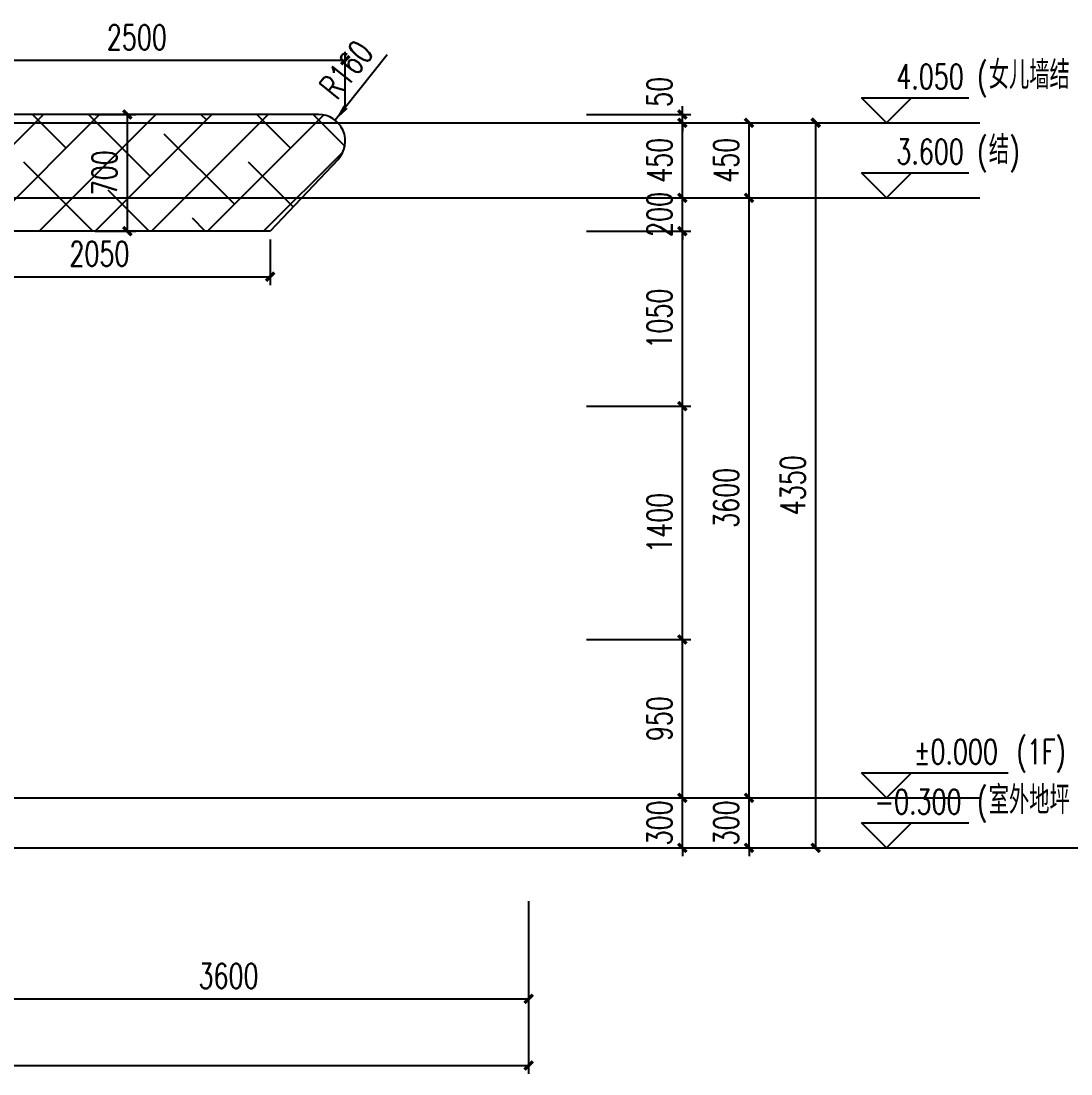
# Model space of a CAD drawing. Extents: x -2377130 to 293730, y -2 to 754590.
# Drawn here: x -2211601 to -2205303, y 515582 to 521898 of the extents above; entities that cross this region are included whole.
import ezdxf

# ---------------------------------------------------------------- set-up
doc = ezdxf.new("R2010")
doc.units = 0
doc.header["$LTSCALE"] = 1000
doc.header["$MEASUREMENT"] = 0
doc.linetypes.add('DOTE', pattern=[2.42, 2, -0.2, 0.02, -0.2])
doc.layers.get('Defpoints').update_dxf_attribs({"color": 210})
for name, color, linetype in [('A-AXIS-D', 1, 'Continuous'), ('A-AXIS-DOTE', 14, 'DOTE'), ('A-AXIS-DP', 126, 'Continuous'), ('A-AXIS-ELEV', 4, 'Continuous'), ('A-HATCH-2', 251, 'Continuous'), ('A-SFCE', 30, 'Continuous'), ('PUB_TEXT', 7, 'Continuous'), ('建-尺寸', 3, 'Continuous')]:
    doc.layers.add(name, color=color, linetype=linetype)
doc.styles.add('_TCH_DIM', font='SIMPLEX', dxfattribs={"bigfont": 'GBCBIG'})
doc.styles.add('_TCH_DIM_T3', font='SIMPLEX', dxfattribs={"width": 0.705882, "bigfont": 'GBCBIG'})
doc.styles.add('A-DIM', font='SIMPLEX', dxfattribs={"bigfont": 'GBCBIG'})
doc.dimstyles.new('_TCH_ARCH&&50', dxfattribs={"dimtxt": 148.75, "dimasz": 50, "dimexe": 50, "dimexo": 50, "dimgap": 63.125, "dimtad": 1, "dimdec": 0, "dimzin": 0, "dimdsep": 46, "dimtxsty": '_TCH_DIM_T3', "dimblk": 'ARCHTICK', "dimcen": 0.09, "dimclrt": 7, "dimazin": 2, "dimtfac": 1, "dimtdec": 0, "dimtix": 1, "dimtmove": 2, "dimatfit": 3, "dimfxl": 0, "dimtolj": 1, "dimtzin": 0, "dimarcsym": 0})

# ---------------------------------------------------------------- blocks, each defined once
blk = doc.blocks.new('_ArchTick')
at = {"color": 0, "linetype": 'ByBlock', "const_width": 0.4}
blk.add_lwpolyline([(-0.5, -0.5), (0.5, 0.5)], dxfattribs=at)
blk = doc.blocks.new('*D2087')
at = {"layer": 'A-AXIS-DP', "color": 0, "lineweight": -2}
for p, q in [((-2212156.7, 520587.5), (-2212156.7, 520314)), ((-2210106.7, 520587.5), (-2210106.7, 520314)), ((-2212156.7, 520364), (-2210106.7, 520364))]:
    blk.add_line(p, q, dxfattribs=at)
at = {"layer": 'Defpoints', "color": 0}
for p in [(-2212156.7, 520637.5), (-2210106.7, 520637.5), (-2210106.7, 520364)]:
    blk.add_point(p, dxfattribs=at)
at = {"layer": 'A-AXIS-DP', "color": 0, "lineweight": -2, "xscale": 50, "yscale": 50, "zscale": 50, "rotation": 180}
blk.add_blockref('_ArchTick', (-2212156.7, 520364), dxfattribs=at)
at = {"layer": 'A-AXIS-DP', "color": 0, "lineweight": -2, "xscale": 50, "yscale": 50, "zscale": 50}
blk.add_blockref('_ArchTick', (-2210106.7, 520364), dxfattribs=at)
at = {"layer": 'A-AXIS-DP', "color": 7, "insert": (-2211131.7, 520501.5), "char_height": 148.75, "attachment_point": 5, "style": '_TCH_DIM_T3'}
blk.add_mtext('\\A1;2050', dxfattribs=at)
blk = doc.blocks.new('*D2070')
at = {"layer": 'A-AXIS-DP', "color": 0, "lineweight": -2}
for p, q in [((-2211156.7, 521337.5), (-2210913.7, 521337.5)), ((-2210963.7, 520637.5), (-2210963.7, 521337.5)), ((-2211156.7, 520637.5), (-2210913.7, 520637.5))]:
    blk.add_line(p, q, dxfattribs=at)
at = {"layer": 'Defpoints', "color": 0}
for p in [(-2211206.7, 521337.5), (-2210963.7, 521337.5), (-2211206.7, 520637.5)]:
    blk.add_point(p, dxfattribs=at)
at = {"layer": 'A-AXIS-DP', "color": 0, "lineweight": -2, "xscale": 50, "yscale": 50, "zscale": 50}
for p, rotation in [((-2210963.7, 521337.5), 90), ((-2210963.7, 520637.5), 270)]:
    blk.add_blockref('_ArchTick', p, dxfattribs=dict(at, rotation=rotation))
at = {"layer": 'A-AXIS-DP', "color": 7, "insert": (-2211101.2, 520987.5), "char_height": 148.75, "attachment_point": 5, "rotation": 90, "style": '_TCH_DIM_T3'}
blk.add_mtext('\\A1;700', dxfattribs=at)
blk = doc.blocks.new('*D2069')
at = {"layer": 'A-AXIS-DP', "color": 0, "lineweight": -2}
for p, q in [((-2212156.7, 521387.5), (-2212156.7, 521712.5)), ((-2209656.5, 521387.5), (-2209656.5, 521712.5)), ((-2212156.7, 521662.5), (-2209656.5, 521662.5))]:
    blk.add_line(p, q, dxfattribs=at)
at = {"layer": 'Defpoints', "color": 0}
for p in [(-2209656.5, 521662.5), (-2212156.7, 521337.5), (-2209656.5, 521337.5)]:
    blk.add_point(p, dxfattribs=at)
at = {"layer": 'A-AXIS-DP', "color": 0, "lineweight": -2, "xscale": 50, "yscale": 50, "zscale": 50, "rotation": 180}
blk.add_blockref('_ArchTick', (-2212156.7, 521662.5), dxfattribs=at)
at = {"layer": 'A-AXIS-DP', "color": 0, "lineweight": -2, "xscale": 50, "yscale": 50, "zscale": 50}
blk.add_blockref('_ArchTick', (-2209656.5, 521662.5), dxfattribs=at)
at = {"layer": 'A-AXIS-DP', "color": 7, "insert": (-2210906.6, 521800), "char_height": 148.75, "attachment_point": 5, "style": '_TCH_DIM_T3'}
blk.add_mtext('\\A1;2500', dxfattribs=at)
blk = doc.blocks.new('*D2043')
at = {"layer": 'A-AXIS-DP', "color": 0, "lineweight": -2}
for p, q in [((-2208210, 521337.5), (-2207584.2, 521337.5)), ((-2207634.2, 521337.5), (-2207634.2, 521387.5)), ((-2207634.2, 521287.5), (-2207634.2, 521337.5)), ((-2208210, 521287.5), (-2207584.2, 521287.5)), ((-2207634.2, 521287.5), (-2207634.2, 521237.5))]:
    blk.add_line(p, q, dxfattribs=at)
at = {"layer": 'Defpoints', "color": 0}
for p in [(-2208260, 521337.5), (-2207634.2, 521337.5), (-2208260, 521287.5)]:
    blk.add_point(p, dxfattribs=at)
at = {"layer": 'A-AXIS-DP', "color": 0, "lineweight": -2, "xscale": 50, "yscale": 50, "zscale": 50}
for p, rotation in [((-2207634.2, 521337.5), 270), ((-2207634.2, 521287.5), 90)]:
    blk.add_blockref('_ArchTick', p, dxfattribs=dict(at, rotation=rotation))
at = {"layer": 'A-AXIS-DP', "color": 7, "insert": (-2207771.7, 521472.5), "char_height": 148.75, "attachment_point": 5, "rotation": 90, "style": '_TCH_DIM_T3'}
blk.add_mtext('\\A1;50', dxfattribs=at)
blk = doc.blocks.new('*D2042')
at = {"layer": 'A-AXIS-DP', "color": 0, "lineweight": -2}
for p, q in [((-2208210, 521287.5), (-2207584.2, 521287.5)), ((-2207634.2, 520837.5), (-2207634.2, 521287.5)), ((-2208210, 520837.5), (-2207584.2, 520837.5))]:
    blk.add_line(p, q, dxfattribs=at)
at = {"layer": 'Defpoints', "color": 0}
for p in [(-2208260, 521287.5), (-2207634.2, 521287.5), (-2208260, 520837.5)]:
    blk.add_point(p, dxfattribs=at)
at = {"layer": 'A-AXIS-DP', "color": 0, "lineweight": -2, "xscale": 50, "yscale": 50, "zscale": 50}
for p, rotation in [((-2207634.2, 521287.5), 90), ((-2207634.2, 520837.5), 270)]:
    blk.add_blockref('_ArchTick', p, dxfattribs=dict(at, rotation=rotation))
at = {"layer": 'A-AXIS-DP', "color": 7, "insert": (-2207771.7, 521062.5), "char_height": 148.75, "attachment_point": 5, "rotation": 90, "style": '_TCH_DIM_T3'}
blk.add_mtext('\\A1;450', dxfattribs=at)
blk = doc.blocks.new('*D2041')
at = {"layer": 'A-AXIS-DP', "color": 0, "lineweight": -2}
for p, q in [((-2207634.2, 520837.5), (-2207634.2, 520887.5)), ((-2208210, 520837.5), (-2207584.2, 520837.5)), ((-2207634.2, 520637.5), (-2207634.2, 520837.5)), ((-2208210, 520637.5), (-2207584.2, 520637.5)), ((-2207634.2, 520637.5), (-2207634.2, 520587.5))]:
    blk.add_line(p, q, dxfattribs=at)
at = {"layer": 'Defpoints', "color": 0}
for p in [(-2208260, 520837.5), (-2207634.2, 520837.5), (-2208260, 520637.5)]:
    blk.add_point(p, dxfattribs=at)
at = {"layer": 'A-AXIS-DP', "color": 0, "lineweight": -2, "xscale": 50, "yscale": 50, "zscale": 50}
for p, rotation in [((-2207634.2, 520837.5), 270), ((-2207634.2, 520637.5), 90)]:
    blk.add_blockref('_ArchTick', p, dxfattribs=dict(at, rotation=rotation))
at = {"layer": 'A-AXIS-DP', "color": 7, "insert": (-2207771.7, 520737.5), "char_height": 148.75, "attachment_point": 5, "rotation": 90, "style": '_TCH_DIM_T3'}
blk.add_mtext('\\A1;200', dxfattribs=at)
blk = doc.blocks.new('*D2040')
at = {"layer": 'A-AXIS-DP', "color": 0, "lineweight": -2}
for p, q in [((-2208210, 520637.5), (-2207584.2, 520637.5)), ((-2207634.2, 519587.5), (-2207634.2, 520637.5)), ((-2208210, 519587.5), (-2207584.2, 519587.5))]:
    blk.add_line(p, q, dxfattribs=at)
at = {"layer": 'Defpoints', "color": 0}
for p in [(-2208260, 520637.5), (-2207634.2, 520637.5), (-2208260, 519587.5)]:
    blk.add_point(p, dxfattribs=at)
at = {"layer": 'A-AXIS-DP', "color": 0, "lineweight": -2, "xscale": 50, "yscale": 50, "zscale": 50}
for p, rotation in [((-2207634.2, 520637.5), 90), ((-2207634.2, 519587.5), 270)]:
    blk.add_blockref('_ArchTick', p, dxfattribs=dict(at, rotation=rotation))
at = {"layer": 'A-AXIS-DP', "color": 7, "insert": (-2207771.7, 520112.5), "char_height": 148.75, "attachment_point": 5, "rotation": 90, "style": '_TCH_DIM_T3'}
blk.add_mtext('\\A1;1050', dxfattribs=at)
blk = doc.blocks.new('*D2039')
at = {"layer": 'A-AXIS-DP', "color": 0, "lineweight": -2}
for p, q in [((-2208210, 519587.5), (-2207584.2, 519587.5)), ((-2207634.2, 518187.5), (-2207634.2, 519587.5)), ((-2208210, 518187.5), (-2207584.2, 518187.5))]:
    blk.add_line(p, q, dxfattribs=at)
at = {"layer": 'Defpoints', "color": 0}
for p in [(-2208260, 519587.5), (-2207634.2, 519587.5), (-2208260, 518187.5)]:
    blk.add_point(p, dxfattribs=at)
at = {"layer": 'A-AXIS-DP', "color": 0, "lineweight": -2, "xscale": 50, "yscale": 50, "zscale": 50}
for p, rotation in [((-2207634.2, 519587.5), 90), ((-2207634.2, 518187.5), 270)]:
    blk.add_blockref('_ArchTick', p, dxfattribs=dict(at, rotation=rotation))
at = {"layer": 'A-AXIS-DP', "color": 7, "insert": (-2207771.7, 518887.5), "char_height": 148.75, "attachment_point": 5, "rotation": 90, "style": '_TCH_DIM_T3'}
blk.add_mtext('\\A1;1400', dxfattribs=at)
blk = doc.blocks.new('*D2038')
at = {"layer": 'A-AXIS-DP', "color": 0, "lineweight": -2}
for p, q in [((-2208210, 518187.5), (-2207584.2, 518187.5)), ((-2207634.2, 517237.5), (-2207634.2, 518187.5)), ((-2208210, 517237.5), (-2207584.2, 517237.5))]:
    blk.add_line(p, q, dxfattribs=at)
at = {"layer": 'Defpoints', "color": 0}
for p in [(-2208260, 518187.5), (-2207634.2, 518187.5), (-2208260, 517237.5)]:
    blk.add_point(p, dxfattribs=at)
at = {"layer": 'A-AXIS-DP', "color": 0, "lineweight": -2, "xscale": 50, "yscale": 50, "zscale": 50}
for p, rotation in [((-2207634.2, 518187.5), 90), ((-2207634.2, 517237.5), 270)]:
    blk.add_blockref('_ArchTick', p, dxfattribs=dict(at, rotation=rotation))
at = {"layer": 'A-AXIS-DP', "color": 7, "insert": (-2207771.7, 517712.5), "char_height": 148.75, "attachment_point": 5, "rotation": 90, "style": '_TCH_DIM_T3'}
blk.add_mtext('\\A1;950', dxfattribs=at)
blk = doc.blocks.new('*D2037')
at = {"layer": 'A-AXIS-DP', "color": 0, "lineweight": -2}
for p, q in [((-2207634.2, 517237.5), (-2207634.2, 517287.5)), ((-2208210, 517237.5), (-2207584.2, 517237.5)), ((-2207634.2, 516937.5), (-2207634.2, 517237.5)), ((-2208210, 516937.5), (-2207584.2, 516937.5)), ((-2207634.2, 516937.5), (-2207634.2, 516887.5))]:
    blk.add_line(p, q, dxfattribs=at)
at = {"layer": 'Defpoints', "color": 0}
for p in [(-2208260, 517237.5), (-2207634.2, 517237.5), (-2208260, 516937.5)]:
    blk.add_point(p, dxfattribs=at)
at = {"layer": 'A-AXIS-DP', "color": 0, "lineweight": -2, "xscale": 50, "yscale": 50, "zscale": 50}
for p, rotation in [((-2207634.2, 517237.5), 270), ((-2207634.2, 516937.5), 90)]:
    blk.add_blockref('_ArchTick', p, dxfattribs=dict(at, rotation=rotation))
at = {"layer": 'A-AXIS-DP', "color": 7, "insert": (-2207771.7, 517087.5), "char_height": 148.75, "attachment_point": 5, "rotation": 90, "style": '_TCH_DIM_T3'}
blk.add_mtext('\\A1;300', dxfattribs=at)
blk = doc.blocks.new('*D2036')
at = {"layer": 'A-AXIS-D', "color": 0, "lineweight": -2}
for p, q in [((-2207220, 521287.5), (-2206784.2, 521287.5)), ((-2206834.2, 516937.5), (-2206834.2, 521287.5)), ((-2207220, 516937.5), (-2206784.2, 516937.5))]:
    blk.add_line(p, q, dxfattribs=at)
at = {"layer": 'Defpoints', "color": 0}
for p in [(-2207270, 521287.5), (-2206834.2, 521287.5), (-2207270, 516937.5)]:
    blk.add_point(p, dxfattribs=at)
at = {"layer": 'A-AXIS-D', "color": 0, "lineweight": -2, "xscale": 50, "yscale": 50, "zscale": 50}
for p, rotation in [((-2206834.2, 521287.5), 90), ((-2206834.2, 516937.5), 270)]:
    blk.add_blockref('_ArchTick', p, dxfattribs=dict(at, rotation=rotation))
at = {"layer": 'A-AXIS-D', "color": 7, "insert": (-2206971.7, 519112.5), "char_height": 148.75, "attachment_point": 5, "rotation": 90, "style": '_TCH_DIM_T3'}
blk.add_mtext('\\A1;4350', dxfattribs=at)
blk = doc.blocks.new('*D2035')
at = {"layer": 'A-AXIS-D', "color": 0, "lineweight": -2}
for p, q in [((-2207620, 521287.5), (-2207184.2, 521287.5)), ((-2207234.2, 520837.5), (-2207234.2, 521287.5)), ((-2207620, 520837.5), (-2207184.2, 520837.5))]:
    blk.add_line(p, q, dxfattribs=at)
at = {"layer": 'Defpoints', "color": 0}
for p in [(-2207670, 521287.5), (-2207234.2, 521287.5), (-2207670, 520837.5)]:
    blk.add_point(p, dxfattribs=at)
at = {"layer": 'A-AXIS-D', "color": 0, "lineweight": -2, "xscale": 50, "yscale": 50, "zscale": 50}
for p, rotation in [((-2207234.2, 521287.5), 90), ((-2207234.2, 520837.5), 270)]:
    blk.add_blockref('_ArchTick', p, dxfattribs=dict(at, rotation=rotation))
at = {"layer": 'A-AXIS-D', "color": 7, "insert": (-2207371.7, 521062.5), "char_height": 148.75, "attachment_point": 5, "rotation": 90, "style": '_TCH_DIM_T3'}
blk.add_mtext('\\A1;450', dxfattribs=at)
blk = doc.blocks.new('*D2034')
at = {"layer": 'A-AXIS-D', "color": 0, "lineweight": -2}
for p, q in [((-2207620, 520837.5), (-2207184.2, 520837.5)), ((-2207234.2, 517237.5), (-2207234.2, 520837.5)), ((-2207620, 517237.5), (-2207184.2, 517237.5))]:
    blk.add_line(p, q, dxfattribs=at)
at = {"layer": 'Defpoints', "color": 0}
for p in [(-2207670, 520837.5), (-2207234.2, 520837.5), (-2207670, 517237.5)]:
    blk.add_point(p, dxfattribs=at)
at = {"layer": 'A-AXIS-D', "color": 0, "lineweight": -2, "xscale": 50, "yscale": 50, "zscale": 50}
for p, rotation in [((-2207234.2, 520837.5), 90), ((-2207234.2, 517237.5), 270)]:
    blk.add_blockref('_ArchTick', p, dxfattribs=dict(at, rotation=rotation))
at = {"layer": 'A-AXIS-D', "color": 7, "insert": (-2207371.7, 519037.5), "char_height": 148.75, "attachment_point": 5, "rotation": 90, "style": '_TCH_DIM_T3'}
blk.add_mtext('\\A1;3600', dxfattribs=at)
blk = doc.blocks.new('*D2033')
at = {"layer": 'A-AXIS-D', "color": 0, "lineweight": -2}
for p, q in [((-2207234.2, 517237.5), (-2207234.2, 517287.5)), ((-2207620, 517237.5), (-2207184.2, 517237.5)), ((-2207234.2, 516937.5), (-2207234.2, 517237.5)), ((-2207620, 516937.5), (-2207184.2, 516937.5)), ((-2207234.2, 516937.5), (-2207234.2, 516887.5))]:
    blk.add_line(p, q, dxfattribs=at)
at = {"layer": 'Defpoints', "color": 0}
for p in [(-2207670, 517237.5), (-2207234.2, 517237.5), (-2207670, 516937.5)]:
    blk.add_point(p, dxfattribs=at)
at = {"layer": 'A-AXIS-D', "color": 0, "lineweight": -2, "xscale": 50, "yscale": 50, "zscale": 50}
for p, rotation in [((-2207234.2, 517237.5), 270), ((-2207234.2, 516937.5), 90)]:
    blk.add_blockref('_ArchTick', p, dxfattribs=dict(at, rotation=rotation))
at = {"layer": 'A-AXIS-D', "color": 7, "insert": (-2207371.7, 517087.5), "char_height": 148.75, "attachment_point": 5, "rotation": 90, "style": '_TCH_DIM_T3'}
blk.add_mtext('\\A1;300', dxfattribs=at)
blk = doc.blocks.new('*D2027')
at = {"layer": 'A-AXIS-D', "color": 0, "lineweight": -2}
for p, q in [((-2222806.7, 516617.5), (-2222806.7, 515581.5)), ((-2208556.5, 516617.5), (-2208556.5, 515581.5)), ((-2222806.7, 515631.5), (-2208556.5, 515631.5))]:
    blk.add_line(p, q, dxfattribs=at)
at = {"layer": 'Defpoints', "color": 0}
for p in [(-2222806.7, 516667.5), (-2208556.5, 516667.5), (-2208556.5, 515631.5)]:
    blk.add_point(p, dxfattribs=at)
at = {"layer": 'A-AXIS-D', "color": 0, "lineweight": -2, "xscale": 50, "yscale": 50, "zscale": 50, "rotation": 180}
blk.add_blockref('_ArchTick', (-2222806.7, 515631.5), dxfattribs=at)
at = {"layer": 'A-AXIS-D', "color": 0, "lineweight": -2, "xscale": 50, "yscale": 50, "zscale": 50}
blk.add_blockref('_ArchTick', (-2208556.5, 515631.5), dxfattribs=at)
at = {"layer": 'A-AXIS-D', "color": 7, "insert": (-2215681.6, 515769), "char_height": 148.75, "attachment_point": 5, "style": '_TCH_DIM_T3'}
blk.add_mtext('\\A1;14250', dxfattribs=at)
blk = doc.blocks.new('*D2023')
at = {"layer": 'A-AXIS-D', "color": 0, "lineweight": -2}
for p, q in [((-2212156.7, 516617.5), (-2212156.7, 515981.5)), ((-2208556.5, 516617.5), (-2208556.5, 515981.5)), ((-2212156.7, 516031.5), (-2208556.5, 516031.5))]:
    blk.add_line(p, q, dxfattribs=at)
at = {"layer": 'Defpoints', "color": 0}
for p in [(-2212156.7, 516667.5), (-2208556.5, 516667.5), (-2208556.5, 516031.5)]:
    blk.add_point(p, dxfattribs=at)
at = {"layer": 'A-AXIS-D', "color": 0, "lineweight": -2, "xscale": 50, "yscale": 50, "zscale": 50, "rotation": 180}
blk.add_blockref('_ArchTick', (-2212156.7, 516031.5), dxfattribs=at)
at = {"layer": 'A-AXIS-D', "color": 0, "lineweight": -2, "xscale": 50, "yscale": 50, "zscale": 50}
blk.add_blockref('_ArchTick', (-2208556.5, 516031.5), dxfattribs=at)
at = {"layer": 'A-AXIS-D', "color": 7, "insert": (-2210356.6, 516169), "char_height": 148.75, "attachment_point": 5, "style": '_TCH_DIM_T3'}
blk.add_mtext('\\A1;3600', dxfattribs=at)

msp = doc.modelspace()

# ---------------------------------------------------------------- hatches: boundary and pattern name
at = {"layer": 'A-HATCH-2'}
h = msp.add_hatch(dxfattribs=at)
h.set_pattern_fill('ANSI38', color=8, scale=150)
h.set_pattern_definition([(45, (0, 0), (-168.379802, 168.379802), []), (135, (0, 0), (-505.139407, 168.379802), [595.3125, -357.1875])])
edge = h.paths.add_edge_path()
edge.add_arc((-2209816.5, 521177.5), 160, 316.68468, 90)
edge.add_line((-2209816.5, 521337.5), (-2221806.7, 521337.5))
edge.add_line((-2221806.7, 521337.5), (-2222783.5, 518878.8))
edge.add_line((-2222783.5, 518878.8), (-2222822.7, 518595.4))
edge.add_line((-2222822.7, 518595.4), (-2222726.2, 518326))
edge.add_line((-2222726.2, 518326), (-2222306.7, 516937.5))
edge.add_line((-2222306.7, 516937.5), (-2221306.7, 516937.5))
edge.add_line((-2221306.7, 516937.5), (-2219486.7, 520637.5))
edge.add_line((-2219486.7, 520637.5), (-2219456.7, 520637.5))
edge.add_line((-2219456.7, 520637.5), (-2210106.7, 520637.5))
edge.add_line((-2210106.7, 520637.5), (-2209700.1, 521067.7))

# ---------------------------------------------------------------- linework, layer by layer
at = {"layer": 'A-AXIS-DOTE', "color": 8, "ltscale": 30}
for p, q in [((-2223580, 521287.5), (-2205850, 521287.5)), ((-2223580, 520837.5), (-2205850, 520837.5)), ((-2223580, 517237.5), (-2205850, 517237.5))]:
    msp.add_line(p, q, dxfattribs=at)
at = {"layer": 'A-AXIS-DOTE', "color": 8}
msp.add_line((-2223580, 516937.5), (-2205850, 516937.5), dxfattribs=at)
at = {"layer": 'A-AXIS-ELEV', "color": 8}
for p, q in [((-2206410, 521287.5), (-2206560, 521437.5)), ((-2206560, 521437.5), (-2205916.2, 521437.5)), ((-2206410, 521287.5), (-2206260, 521437.5)), ((-2206410, 520837.5), (-2206560, 520987.5)), ((-2206560, 520987.5), (-2205916.2, 520987.5)), ((-2206410, 520837.5), (-2206260, 520987.5)), ((-2206410, 517237.5), (-2206560, 517387.5)), ((-2206560, 517387.5), (-2205680, 517387.5)), ((-2206410, 517237.5), (-2206260, 517387.5)), ((-2206410.1, 516937.5), (-2206560.1, 517087.5)), ((-2206560.1, 517087.5), (-2205916.4, 517087.5)), ((-2206410.1, 516937.5), (-2206260.1, 517087.5))]:
    msp.add_line(p, q, dxfattribs=at)
at = {"layer": 'A-SFCE', "color": 8}
for p, q in [((-2209816.5, 521337.5), (-2221806.7, 521337.5)), ((-2209700.1, 521067.7), (-2210106.7, 520637.5)), ((-2210106.7, 520637.5), (-2219486.7, 520637.5))]:
    msp.add_line(p, q, dxfattribs=at)
msp.add_lwpolyline([(-2282616.7, 516937.5), (-2171902.9, 516937.5)], dxfattribs=at)
msp.add_arc((-2209816.5, 521177.5), 160, 316.68468, 90, dxfattribs=at)
at = {"layer": '建-尺寸', "color": 8}
msp.add_lwpolyline([(-2209404.5, 521695.3), (-2209654.6, 521380.9), (-2209716.9, 521302.7)], dxfattribs=at)
msp.add_lwpolyline([(-2209654.6, 521380.9, 33, 0, 0), (-2209716.9, 521302.7, 0, 0, 0)], format="xyseb", dxfattribs=at)

# ---------------------------------------------------------------- texts
at = {"layer": 'PUB_TEXT', "color": 8, "style": '_TCH_DIM', "width": 0.705882}
for s, height, p in [('(', 148.8, (-2205866.2, 521490)), ('4.050', 148.75, (-2206351.2, 521490)), ('(', 148.8, (-2205866.2, 521040)), (')', 148.8, (-2205673.3, 521040)), ('3.600', 148.75, (-2206351.2, 521040)), ('(1F)', 148.75, (-2205630, 517440)), ('%%P0.000', 148.75, (-2206245, 517440)), ('-0.300', 148.75, (-2206481.4, 517140)), ('(', 148.8, (-2205866.4, 517140))]:
    msp.add_text(s, height=height, dxfattribs=at).set_placement(p)
at = {"layer": 'PUB_TEXT', "color": 8, "style": '_TCH_DIM'}
for s, height, p in [('女儿墙结', 168.79, (-2205796.2, 521490)), ('结', 168.8, (-2205796.2, 521040)), ('室外地坪', 168.79, (-2205796.4, 517140))]:
    msp.add_text(s, height=height, dxfattribs=at).set_placement(p)
at = {"layer": '建-尺寸', "color": 8, "style": 'A-DIM', "width": 0.705882}
msp.add_text('R160', height=148.75, rotation=51.49813, dxfattribs=at).set_placement((-2209706, 521417.7))

# ---------------------------------------------------------------- dimensions: what is measured, and where the dimension line sits
at = {"layer": 'A-AXIS-D', "color": 8}
for p1, p2, distance, picture, middle in [((-2207670, 520837.5), (-2207670, 521287.5), -435.8, '*D2035', (-2207371.7, 521062.5)), ((-2207270, 516937.5), (-2207270, 521287.5), -435.8, '*D2036', (-2206971.7, 519112.5)), ((-2207670, 517237.5), (-2207670, 520837.5), -435.8, '*D2034', (-2207371.7, 519037.5)), ((-2207670, 516937.5), (-2207670, 517237.5), -435.8, '*D2033', (-2207371.7, 517087.5)), ((-2222806.7, 516667.5), (-2208556.5, 516667.5), -1036, '*D2027', (-2215681.6, 515769)), ((-2212156.7, 516667.5), (-2208556.5, 516667.5), -636, '*D2023', (-2210356.6, 516169))]:
    dim = msp.add_aligned_dim(p1=p1, p2=p2, distance=distance, dimstyle='_TCH_ARCH&&50', dxfattribs=at)
    dim.commit()
    dim.dimension.update_dxf_attribs({"geometry": picture, "text_midpoint": middle})
at = {"layer": 'A-AXIS-DP', "color": 8}
for p1, p2, distance, picture, middle in [((-2212156.7, 521337.5), (-2209656.5, 521337.5), 325, '*D2069', (-2210906.6, 521800)), ((-2211206.7, 520637.5), (-2211206.7, 521337.5), -243, '*D2070', (-2211101.2, 520987.5)), ((-2208260, 520837.5), (-2208260, 521287.5), -625.8, '*D2042', (-2207771.7, 521062.5)), ((-2208260, 520637.5), (-2208260, 520837.5), -625.8, '*D2041', (-2207771.7, 520737.5)), ((-2212156.7, 520637.5), (-2210106.7, 520637.5), -273.4, '*D2087', (-2211131.7, 520501.5)), ((-2208260, 519587.5), (-2208260, 520637.5), -625.8, '*D2040', (-2207771.7, 520112.5)), ((-2208260, 518187.5), (-2208260, 519587.5), -625.8, '*D2039', (-2207771.7, 518887.5)), ((-2208260, 517237.5), (-2208260, 518187.5), -625.8, '*D2038', (-2207771.7, 517712.5)), ((-2208260, 516937.5), (-2208260, 517237.5), -625.8, '*D2037', (-2207771.7, 517087.5))]:
    dim = msp.add_aligned_dim(p1=p1, p2=p2, distance=distance, dimstyle='_TCH_ARCH&&50', dxfattribs=at)
    dim.commit()
    dim.dimension.update_dxf_attribs({"geometry": picture, "text_midpoint": middle})
dim = msp.add_linear_dim(base=(-2207634.2, 521337.5), p1=(-2208260, 521287.5), p2=(-2208260, 521337.5), angle=90, dimstyle='_TCH_ARCH&&50', dxfattribs=at)
dim.commit()
dim.dimension.update_dxf_attribs({"geometry": '*D2043', "text_midpoint": (-2207771.7, 521472.5), "dimtype": 161})

doc.saveas('drawing.dxf')
